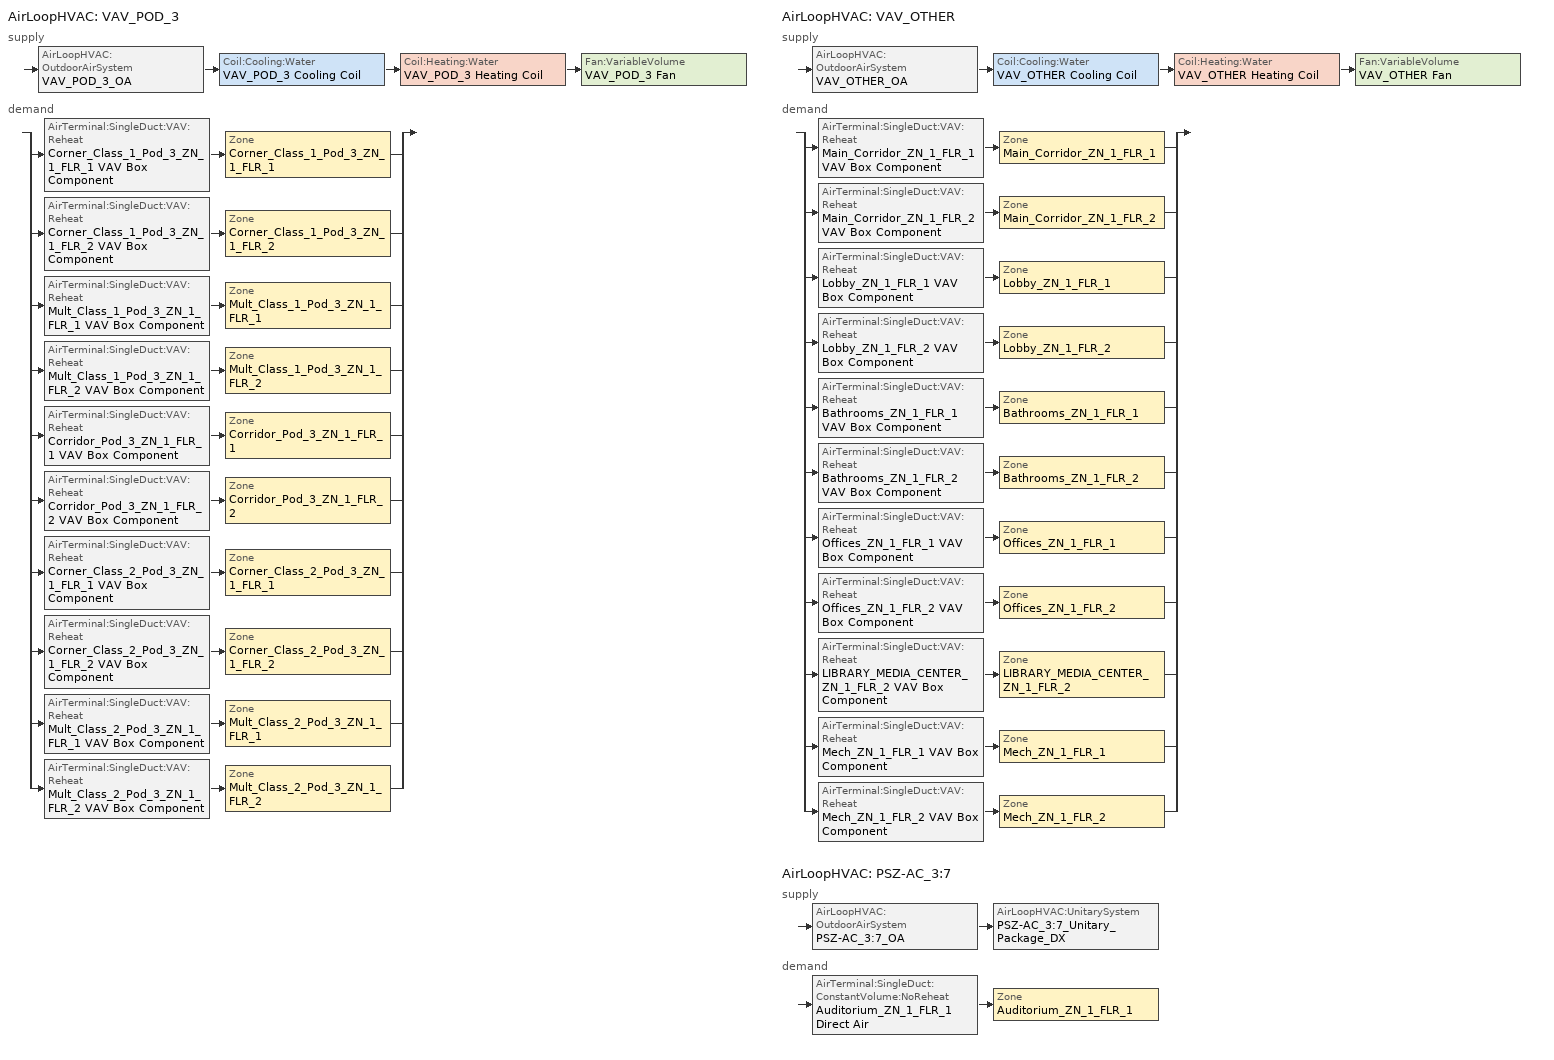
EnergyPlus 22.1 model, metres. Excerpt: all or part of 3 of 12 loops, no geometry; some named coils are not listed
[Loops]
AirLoopHVAC 'VAV_POD_3'
 supply: AirLoopHVAC:OutdoorAirSystem 'VAV_POD_3_OA' > Coil:Cooling:Water 'VAV_POD_3 Cooling Coil' > Coil:Heating:Water 'VAV_POD_3 Heating Coil' > Fan:VariableVolume 'VAV_POD_3 Fan'
 demand: split
  | AirTerminal:SingleDuct:VAV:Reheat 'Corner_Class_1_Pod_3_ZN_1_FLR_1 VAV Box Component' > Zone 'Corner_Class_1_Pod_3_ZN_1_FLR_1'
  | AirTerminal:SingleDuct:VAV:Reheat 'Corner_Class_1_Pod_3_ZN_1_FLR_2 VAV Box Component' > Zone 'Corner_Class_1_Pod_3_ZN_1_FLR_2'
  | AirTerminal:SingleDuct:VAV:Reheat 'Mult_Class_1_Pod_3_ZN_1_FLR_1 VAV Box Component' > Zone 'Mult_Class_1_Pod_3_ZN_1_FLR_1'
  | AirTerminal:SingleDuct:VAV:Reheat 'Mult_Class_1_Pod_3_ZN_1_FLR_2 VAV Box Component' > Zone 'Mult_Class_1_Pod_3_ZN_1_FLR_2'
  | AirTerminal:SingleDuct:VAV:Reheat 'Corridor_Pod_3_ZN_1_FLR_1 VAV Box Component' > Zone 'Corridor_Pod_3_ZN_1_FLR_1'
  | AirTerminal:SingleDuct:VAV:Reheat 'Corridor_Pod_3_ZN_1_FLR_2 VAV Box Component' > Zone 'Corridor_Pod_3_ZN_1_FLR_2'
  | AirTerminal:SingleDuct:VAV:Reheat 'Corner_Class_2_Pod_3_ZN_1_FLR_1 VAV Box Component' > Zone 'Corner_Class_2_Pod_3_ZN_1_FLR_1'
  | AirTerminal:SingleDuct:VAV:Reheat 'Corner_Class_2_Pod_3_ZN_1_FLR_2 VAV Box Component' > Zone 'Corner_Class_2_Pod_3_ZN_1_FLR_2'
  | AirTerminal:SingleDuct:VAV:Reheat 'Mult_Class_2_Pod_3_ZN_1_FLR_1 VAV Box Component' > Zone 'Mult_Class_2_Pod_3_ZN_1_FLR_1'
  | AirTerminal:SingleDuct:VAV:Reheat 'Mult_Class_2_Pod_3_ZN_1_FLR_2 VAV Box Component' > Zone 'Mult_Class_2_Pod_3_ZN_1_FLR_2'
AirLoopHVAC 'VAV_OTHER'
 supply: AirLoopHVAC:OutdoorAirSystem 'VAV_OTHER_OA' > Coil:Cooling:Water 'VAV_OTHER Cooling Coil' > Coil:Heating:Water 'VAV_OTHER Heating Coil' > Fan:VariableVolume 'VAV_OTHER Fan'
 demand: split
  | AirTerminal:SingleDuct:VAV:Reheat 'Main_Corridor_ZN_1_FLR_1 VAV Box Component' > Zone 'Main_Corridor_ZN_1_FLR_1'
  | AirTerminal:SingleDuct:VAV:Reheat 'Main_Corridor_ZN_1_FLR_2 VAV Box Component' > Zone 'Main_Corridor_ZN_1_FLR_2'
  | AirTerminal:SingleDuct:VAV:Reheat 'Lobby_ZN_1_FLR_1 VAV Box Component' > Zone 'Lobby_ZN_1_FLR_1'
  | AirTerminal:SingleDuct:VAV:Reheat 'Lobby_ZN_1_FLR_2 VAV Box Component' > Zone 'Lobby_ZN_1_FLR_2'
  | AirTerminal:SingleDuct:VAV:Reheat 'Bathrooms_ZN_1_FLR_1 VAV Box Component' > Zone 'Bathrooms_ZN_1_FLR_1'
  | AirTerminal:SingleDuct:VAV:Reheat 'Bathrooms_ZN_1_FLR_2 VAV Box Component' > Zone 'Bathrooms_ZN_1_FLR_2'
  | AirTerminal:SingleDuct:VAV:Reheat 'Offices_ZN_1_FLR_1 VAV Box Component' > Zone 'Offices_ZN_1_FLR_1'
  | AirTerminal:SingleDuct:VAV:Reheat 'Offices_ZN_1_FLR_2 VAV Box Component' > Zone 'Offices_ZN_1_FLR_2'
  | AirTerminal:SingleDuct:VAV:Reheat 'LIBRARY_MEDIA_CENTER_ZN_1_FLR_2 VAV Box Component' > Zone 'LIBRARY_MEDIA_CENTER_ZN_1_FLR_2'
  | AirTerminal:SingleDuct:VAV:Reheat 'Mech_ZN_1_FLR_1 VAV Box Component' > Zone 'Mech_ZN_1_FLR_1'
  | AirTerminal:SingleDuct:VAV:Reheat 'Mech_ZN_1_FLR_2 VAV Box Component' > Zone 'Mech_ZN_1_FLR_2'
AirLoopHVAC 'PSZ-AC_3:7'
 supply: AirLoopHVAC:OutdoorAirSystem 'PSZ-AC_3:7_OA' > AirLoopHVAC:UnitarySystem 'PSZ-AC_3:7_Unitary_Package_DX'
 demand: AirTerminal:SingleDuct:ConstantVolume:NoReheat 'Auditorium_ZN_1_FLR_1 Direct Air' > Zone 'Auditorium_ZN_1_FLR_1'
[DesignSpecification:OutdoorAir]
Name | Outdoor Air Method | Outdoor Air Flow per Person | Outdoor Air Flow per Zone Floor Area
SZ DSOA Corner_Class_1_Pod_3_ZN_1_FLR_1; SZ DSOA Corner_Class_1_Pod_3_ZN_1_FLR_2; SZ DSOA Mult_Class_1_Pod_3_ZN_1_FLR_1; SZ DSOA Mult_Class_1_Pod_3_ZN_1_FLR_2; SZ DSOA Corner_Class_2_Pod_3_ZN_1_FLR_1; SZ DSOA Corner_Class_2_Pod_3_ZN_1_FLR_2; SZ DSOA Mult_Class_2_Pod_3_ZN_1_FLR_1; SZ DSOA Mult_Class_2_Pod_3_ZN_1_FLR_2 | Sum | 0.00471947 | 0.000609599
SZ DSOA Corridor_Pod_3_ZN_1_FLR_1; SZ DSOA Corridor_Pod_3_ZN_1_FLR_2; SZ DSOA Main_Corridor_ZN_1_FLR_1; SZ DSOA Main_Corridor_ZN_1_FLR_2 | Flow/Area |  | 0.0003048
SZ DSOA Lobby_ZN_1_FLR_1; SZ DSOA Lobby_ZN_1_FLR_2 | Flow/Area |  | 0.000558799
SZ DSOA Bathrooms_ZN_1_FLR_1; SZ DSOA Bathrooms_ZN_1_FLR_2; SZ DSOA Mech_ZN_1_FLR_1; SZ DSOA Mech_ZN_1_FLR_2 | Flow/Area |  | 0
SZ DSOA Offices_ZN_1_FLR_1; SZ DSOA Offices_ZN_1_FLR_2 | Flow/Area |  | 0.0004318
SZ DSOA LIBRARY_MEDIA_CENTER_ZN_1_FLR_2 | Flow/Area |  | 0.000863599
SZ DSOA Auditorium_ZN_1_FLR_1 | Sum | 0.00235974 | 0.0003048
[DesignSpecification:ZoneAirDistribution] Zone Air Distribution Effectiveness in Cooling Mode=1; Zone Air Distribution Effectiveness in Heating Mode=1
Name | Minimum Zone Ventilation Efficiency
VAV_Zone_AirDistribution | 0.6
CM DSZAD Building
[Sizing:Zone] Zone Cooling Design Supply Air Temperature Input Method=SupplyAirTemperature; Zone Cooling Design Supply Air Temperature=12.8; Zone Heating Design Supply Air Temperature Input Method=SupplyAirTemperature; Zone Heating Design Supply Air Temperature=40; Zone Cooling Design Supply Air Humidity Ratio=0.0085; Zone Heating Design Supply Air Humidity Ratio=0.008; Cooling Design Air Flow Rate=0; Cooling Minimum Air Flow Fraction=0; Heating Design Air Flow Method=DesignDay; Heating Design Air Flow Rate=0
Name | Design Specification Outdoor Air Object | Cooling Design Air Flow Method | Design Specification Zone Air Distribution Object | Cooling Minimum Air Flow
Corner_Class_1_Pod_3_ZN_1_FLR_1 | SZ DSOA Corner_Class_1_Pod_3_ZN_1_FLR_1 | DesignDay | VAV_Zone_AirDistribution
Corner_Class_1_Pod_3_ZN_1_FLR_2 | SZ DSOA Corner_Class_1_Pod_3_ZN_1_FLR_2 | DesignDay | VAV_Zone_AirDistribution
Mult_Class_1_Pod_3_ZN_1_FLR_1 | SZ DSOA Mult_Class_1_Pod_3_ZN_1_FLR_1 | DesignDay | VAV_Zone_AirDistribution
Mult_Class_1_Pod_3_ZN_1_FLR_2 | SZ DSOA Mult_Class_1_Pod_3_ZN_1_FLR_2 | DesignDay | VAV_Zone_AirDistribution
Corridor_Pod_3_ZN_1_FLR_1 | SZ DSOA Corridor_Pod_3_ZN_1_FLR_1 | DesignDay | VAV_Zone_AirDistribution
Corridor_Pod_3_ZN_1_FLR_2 | SZ DSOA Corridor_Pod_3_ZN_1_FLR_2 | DesignDay | VAV_Zone_AirDistribution
Corner_Class_2_Pod_3_ZN_1_FLR_1 | SZ DSOA Corner_Class_2_Pod_3_ZN_1_FLR_1 | DesignDay | VAV_Zone_AirDistribution
Corner_Class_2_Pod_3_ZN_1_FLR_2 | SZ DSOA Corner_Class_2_Pod_3_ZN_1_FLR_2 | DesignDay | VAV_Zone_AirDistribution
Mult_Class_2_Pod_3_ZN_1_FLR_1 | SZ DSOA Mult_Class_2_Pod_3_ZN_1_FLR_1 | DesignDay | VAV_Zone_AirDistribution
Mult_Class_2_Pod_3_ZN_1_FLR_2 | SZ DSOA Mult_Class_2_Pod_3_ZN_1_FLR_2 | DesignDay | VAV_Zone_AirDistribution
Main_Corridor_ZN_1_FLR_1 | SZ DSOA Main_Corridor_ZN_1_FLR_1 | DesignDay | VAV_Zone_AirDistribution
Main_Corridor_ZN_1_FLR_2 | SZ DSOA Main_Corridor_ZN_1_FLR_2 | DesignDay | VAV_Zone_AirDistribution
Lobby_ZN_1_FLR_1 | SZ DSOA Lobby_ZN_1_FLR_1 | DesignDay | VAV_Zone_AirDistribution
Lobby_ZN_1_FLR_2 | SZ DSOA Lobby_ZN_1_FLR_2 | DesignDay | VAV_Zone_AirDistribution
Bathrooms_ZN_1_FLR_1 | SZ DSOA Bathrooms_ZN_1_FLR_1 | DesignDayWithLimit | VAV_Zone_AirDistribution | 0
Bathrooms_ZN_1_FLR_2 | SZ DSOA Bathrooms_ZN_1_FLR_2 | DesignDayWithLimit | VAV_Zone_AirDistribution | 0
Offices_ZN_1_FLR_1 | SZ DSOA Offices_ZN_1_FLR_1 | DesignDay | VAV_Zone_AirDistribution
Offices_ZN_1_FLR_2 | SZ DSOA Offices_ZN_1_FLR_2 | DesignDay | VAV_Zone_AirDistribution
LIBRARY_MEDIA_CENTER_ZN_1_FLR_2 | SZ DSOA LIBRARY_MEDIA_CENTER_ZN_1_FLR_2 | DesignDay | VAV_Zone_AirDistribution
Mech_ZN_1_FLR_1 | SZ DSOA Mech_ZN_1_FLR_1 | DesignDay | VAV_Zone_AirDistribution
Mech_ZN_1_FLR_2 | SZ DSOA Mech_ZN_1_FLR_2 | DesignDay | VAV_Zone_AirDistribution
Auditorium_ZN_1_FLR_1 | SZ DSOA Auditorium_ZN_1_FLR_1 | DesignDay
[Sizing:System] Type of Load to Size On=Sensible; Preheat Design Temperature=7; Preheat Design Humidity Ratio=0.008; Precool Design Temperature=12.8; Precool Design Humidity Ratio=0.008; Central Cooling Design Supply Air Temperature=12.8; Type of Zone Sum to Use=Coincident; 100 Outdoor Air in Cooling=No; 100 Outdoor Air in Heating=No; Central Cooling Design Supply Air Humidity Ratio=0.0085; Central Heating Design Supply Air Humidity Ratio=0.008; Cooling Supply Air Flow Rate Method=DesignDay; Cooling Supply Air Flow Rate=0; Heating Supply Air Flow Rate Method=DesignDay; Heating Supply Air Flow Rate=0; System Outdoor Air Method=ZoneSum
Name | Design Outdoor Air Flow Rate | Central Heating Maximum System Air Flow Ratio | Central Heating Design Supply Air Temperature | Zone Maximum Outdoor Air Fraction | Cooling Design Capacity Method | Cooling Design Capacity | Heating Design Capacity Method | Heating Design Capacity | Central Cooling Capacity Control Method
VAV_POD_3 | 7.5948 | 0.3 | 12.8
VAV_OTHER | 2.8193 | 0.3 | 12.8
PSZ-AC_3:7 | AUTOSIZE | 1 | 40 | 1 | CoolingDesignCapacity | autosize | HeatingDesignCapacity | autosize | OnOff
[ZoneControl:Thermostat] Control Type Schedule=Dual Zone Control Type Sched
Name | Zone or ZoneList | Control 1
Corner_Class_1_Pod_3_ZN_1_FLR_1 Thermostat | Corner_Class_1_Pod_3_ZN_1_FLR_1 | Corner_Class_1_Pod_3_ZN_1_FLR_1 Dual SP Control
Corner_Class_1_Pod_3_ZN_1_FLR_2 Thermostat | Corner_Class_1_Pod_3_ZN_1_FLR_2 | Corner_Class_1_Pod_3_ZN_1_FLR_2 Dual SP Control
Mult_Class_1_Pod_3_ZN_1_FLR_1 Thermostat | Mult_Class_1_Pod_3_ZN_1_FLR_1 | Mult_Class_1_Pod_3_ZN_1_FLR_1 Dual SP Control
Mult_Class_1_Pod_3_ZN_1_FLR_2 Thermostat | Mult_Class_1_Pod_3_ZN_1_FLR_2 | Mult_Class_1_Pod_3_ZN_1_FLR_2 Dual SP Control
Corridor_Pod_3_ZN_1_FLR_1 Thermostat | Corridor_Pod_3_ZN_1_FLR_1 | Corridor_Pod_3_ZN_1_FLR_1 Dual SP Control
Corridor_Pod_3_ZN_1_FLR_2 Thermostat | Corridor_Pod_3_ZN_1_FLR_2 | Corridor_Pod_3_ZN_1_FLR_2 Dual SP Control
Corner_Class_2_Pod_3_ZN_1_FLR_1 Thermostat | Corner_Class_2_Pod_3_ZN_1_FLR_1 | Corner_Class_2_Pod_3_ZN_1_FLR_1 Dual SP Control
Corner_Class_2_Pod_3_ZN_1_FLR_2 Thermostat | Corner_Class_2_Pod_3_ZN_1_FLR_2 | Corner_Class_2_Pod_3_ZN_1_FLR_2 Dual SP Control
Mult_Class_2_Pod_3_ZN_1_FLR_1 Thermostat | Mult_Class_2_Pod_3_ZN_1_FLR_1 | Mult_Class_2_Pod_3_ZN_1_FLR_1 Dual SP Control
Mult_Class_2_Pod_3_ZN_1_FLR_2 Thermostat | Mult_Class_2_Pod_3_ZN_1_FLR_2 | Mult_Class_2_Pod_3_ZN_1_FLR_2 Dual SP Control
Main_Corridor_ZN_1_FLR_1 Thermostat | Main_Corridor_ZN_1_FLR_1 | Main_Corridor_ZN_1_FLR_1 Dual SP Control
Main_Corridor_ZN_1_FLR_2 Thermostat | Main_Corridor_ZN_1_FLR_2 | Main_Corridor_ZN_1_FLR_2 Dual SP Control
Lobby_ZN_1_FLR_1 Thermostat | Lobby_ZN_1_FLR_1 | Lobby_ZN_1_FLR_1 Dual SP Control
Lobby_ZN_1_FLR_2 Thermostat | Lobby_ZN_1_FLR_2 | Lobby_ZN_1_FLR_2 Dual SP Control
Bathrooms_ZN_1_FLR_1 Thermostat | Bathrooms_ZN_1_FLR_1 | Bathrooms_ZN_1_FLR_1 Dual SP Control
Bathrooms_ZN_1_FLR_2 Thermostat | Bathrooms_ZN_1_FLR_2 | Bathrooms_ZN_1_FLR_2 Dual SP Control
Offices_ZN_1_FLR_1 Thermostat | Offices_ZN_1_FLR_1 | Offices_ZN_1_FLR_1 Dual SP Control
Offices_ZN_1_FLR_2 Thermostat | Offices_ZN_1_FLR_2 | Offices_ZN_1_FLR_2 Dual SP Control
LIBRARY_MEDIA_CENTER_ZN_1_FLR_2 Thermostat | LIBRARY_MEDIA_CENTER_ZN_1_FLR_2 | LIBRARY_MEDIA_CENTER_ZN_1_FLR_2 Dual SP Control
Mech_ZN_1_FLR_1 Thermostat | Mech_ZN_1_FLR_1 | Mech_ZN_1_FLR_1 Dual SP Control
Mech_ZN_1_FLR_2 Thermostat | Mech_ZN_1_FLR_2 | Mech_ZN_1_FLR_2 Dual SP Control
Auditorium_ZN_1_FLR_1 Thermostat | Auditorium_ZN_1_FLR_1 | Auditorium_ZN_1_FLR_1 Dual SP Control
[ThermostatSetpoint:DualSetpoint]
Name | Heating Setpoint Temperature Schedule | Cooling Setpoint Temperature Schedule
Corner_Class_1_Pod_3_ZN_1_FLR_1 Dual SP Control; Corner_Class_1_Pod_3_ZN_1_FLR_2 Dual SP Control; Mult_Class_1_Pod_3_ZN_1_FLR_1 Dual SP Control; Mult_Class_1_Pod_3_ZN_1_FLR_2 Dual SP Control; Corridor_Pod_3_ZN_1_FLR_1 Dual SP Control; Corridor_Pod_3_ZN_1_FLR_2 Dual SP Control; Corner_Class_2_Pod_3_ZN_1_FLR_1 Dual SP Control; Corner_Class_2_Pod_3_ZN_1_FLR_2 Dual SP Control; Mult_Class_2_Pod_3_ZN_1_FLR_1 Dual SP Control; Mult_Class_2_Pod_3_ZN_1_FLR_2 Dual SP Control; Main_Corridor_ZN_1_FLR_1 Dual SP Control; Main_Corridor_ZN_1_FLR_2 Dual SP Control; Lobby_ZN_1_FLR_1 Dual SP Control; Lobby_ZN_1_FLR_2 Dual SP Control; LIBRARY_MEDIA_CENTER_ZN_1_FLR_2 Dual SP Control; Auditorium_ZN_1_FLR_1 Dual SP Control | HTGSETP_SCH_YES_OPTIMUM | CLGSETP_SCH_YES_OPTIMUM
Bathrooms_ZN_1_FLR_1 Dual SP Control; Bathrooms_ZN_1_FLR_2 Dual SP Control; Mech_ZN_1_FLR_1 Dual SP Control; Mech_ZN_1_FLR_2 Dual SP Control | HTGSETP_SCH_Setback | CLGSETP_SCH_setup
Offices_ZN_1_FLR_1 Dual SP Control; Offices_ZN_1_FLR_2 Dual SP Control | HTGSETP_SCH_YES_OPTIMUM_w_SB | CLGSETP_SCH_YES_OPTIMUM_w_SB
[AirTerminal:SingleDuct:ConstantVolume:NoReheat]
Auditorium_ZN_1_FLR_1 Direct Air: Availability Schedule=Always_On; Maximum Air Flow Rate=AUTOSIZE
[AirTerminal:SingleDuct:VAV:Reheat] Availability Schedule=Always_On; Maximum Air Flow Rate=AUTOSIZE; Maximum Hot Water or Steam Flow Rate=AUTOSIZE; Minimum Hot Water or Steam Flow Rate=0; Convergence Tolerance=0.001; Damper Heating Action=ReverseWithLimits; Maximum Flow Fraction During Reheat=0.5; Maximum Reheat Air Temperature=40
Name | Zone Minimum Air Flow Input Method | Constant Minimum Air Flow Fraction | Reheat Coil | Minimum Air Flow Fraction Schedule
Corner_Class_1_Pod_3_ZN_1_FLR_1 VAV Box Component | Constant | 0.721 | Corner_Class_1_Pod_3_ZN_1_FLR_1 VAV Box Reheat Coil
Corner_Class_1_Pod_3_ZN_1_FLR_2 VAV Box Component | Constant | 0.571 | Corner_Class_1_Pod_3_ZN_1_FLR_2 VAV Box Reheat Coil
Mult_Class_1_Pod_3_ZN_1_FLR_1 VAV Box Component | Constant | 0.913 | Mult_Class_1_Pod_3_ZN_1_FLR_1 VAV Box Reheat Coil
Mult_Class_1_Pod_3_ZN_1_FLR_2 VAV Box Component | Constant | 0.649 | Mult_Class_1_Pod_3_ZN_1_FLR_2 VAV Box Reheat Coil
Corridor_Pod_3_ZN_1_FLR_1 VAV Box Component | Constant | 0.26 | Corridor_Pod_3_ZN_1_FLR_1 VAV Box Reheat Coil
Corridor_Pod_3_ZN_1_FLR_2 VAV Box Component | Constant | 0.216 | Corridor_Pod_3_ZN_1_FLR_2 VAV Box Reheat Coil
Corner_Class_2_Pod_3_ZN_1_FLR_1 VAV Box Component | Constant | 0.761 | Corner_Class_2_Pod_3_ZN_1_FLR_1 VAV Box Reheat Coil
Corner_Class_2_Pod_3_ZN_1_FLR_2 VAV Box Component | Constant | 0.608 | Corner_Class_2_Pod_3_ZN_1_FLR_2 VAV Box Reheat Coil
Mult_Class_2_Pod_3_ZN_1_FLR_1 VAV Box Component | Constant | 0.903 | Mult_Class_2_Pod_3_ZN_1_FLR_1 VAV Box Reheat Coil
Mult_Class_2_Pod_3_ZN_1_FLR_2 VAV Box Component | Constant | 0.722 | Mult_Class_2_Pod_3_ZN_1_FLR_2 VAV Box Reheat Coil
Main_Corridor_ZN_1_FLR_1 VAV Box Component | Constant | 0.31 | Main_Corridor_ZN_1_FLR_1 VAV Box Reheat Coil
Main_Corridor_ZN_1_FLR_2 VAV Box Component | Constant | 0.236 | Main_Corridor_ZN_1_FLR_2 VAV Box Reheat Coil
Lobby_ZN_1_FLR_1 VAV Box Component | Constant | 0.407 | Lobby_ZN_1_FLR_1 VAV Box Reheat Coil
Lobby_ZN_1_FLR_2 VAV Box Component | Constant | 0.298 | Lobby_ZN_1_FLR_2 VAV Box Reheat Coil
Bathrooms_ZN_1_FLR_1 VAV Box Component | Constant | 0.01 | Bathrooms_ZN_1_FLR_1 VAV Box Reheat Coil
Bathrooms_ZN_1_FLR_2 VAV Box Component | Constant | 0.01 | Bathrooms_ZN_1_FLR_2 VAV Box Reheat Coil
Offices_ZN_1_FLR_1 VAV Box Component | Scheduled |  | Offices_ZN_1_FLR_1 VAV Box Reheat Coil | Offices_ZN_1_FLR_1_MDP_Sch
Offices_ZN_1_FLR_2 VAV Box Component | Scheduled |  | Offices_ZN_1_FLR_2 VAV Box Reheat Coil | Offices_ZN_1_FLR_2_MDP_Sch
LIBRARY_MEDIA_CENTER_ZN_1_FLR_2 VAV Box Component | Constant | 0.319 | LIBRARY_MEDIA_CENTER_ZN_1_FLR_2 VAV Box Reheat Coil
Mech_ZN_1_FLR_1 VAV Box Component | Constant | 0.01 | Mech_ZN_1_FLR_1 VAV Box Reheat Coil
Mech_ZN_1_FLR_2 VAV Box Component | Constant | 0.01 | Mech_ZN_1_FLR_2 VAV Box Reheat Coil
[Zone equipment]
Corner_Class_1_Pod_3_ZN_1_FLR_1: Corner_Class_1_Pod_3_ZN_1_FLR_1 VAV Box Component
Corner_Class_1_Pod_3_ZN_1_FLR_2: Corner_Class_1_Pod_3_ZN_1_FLR_2 VAV Box Component
Mult_Class_1_Pod_3_ZN_1_FLR_1: Mult_Class_1_Pod_3_ZN_1_FLR_1 VAV Box Component
Mult_Class_1_Pod_3_ZN_1_FLR_2: Mult_Class_1_Pod_3_ZN_1_FLR_2 VAV Box Component
Corridor_Pod_3_ZN_1_FLR_1: Corridor_Pod_3_ZN_1_FLR_1 VAV Box Component
Corridor_Pod_3_ZN_1_FLR_2: Corridor_Pod_3_ZN_1_FLR_2 VAV Box Component
Corner_Class_2_Pod_3_ZN_1_FLR_1: Corner_Class_2_Pod_3_ZN_1_FLR_1 VAV Box Component
Corner_Class_2_Pod_3_ZN_1_FLR_2: Corner_Class_2_Pod_3_ZN_1_FLR_2 VAV Box Component
Mult_Class_2_Pod_3_ZN_1_FLR_1: Mult_Class_2_Pod_3_ZN_1_FLR_1 VAV Box Component
Mult_Class_2_Pod_3_ZN_1_FLR_2: Mult_Class_2_Pod_3_ZN_1_FLR_2 VAV Box Component
Main_Corridor_ZN_1_FLR_1: Main_Corridor_ZN_1_FLR_1 Exhaust Fan, Main_Corridor_ZN_1_FLR_1 VAV Box Component
Main_Corridor_ZN_1_FLR_2: Main_Corridor_ZN_1_FLR_2 Exhaust Fan, Main_Corridor_ZN_1_FLR_2 VAV Box Component
Lobby_ZN_1_FLR_1: Lobby_ZN_1_FLR_1 VAV Box Component
Lobby_ZN_1_FLR_2: Lobby_ZN_1_FLR_2 VAV Box Component
Bathrooms_ZN_1_FLR_1: Bathrooms_ZN_1_FLR_1 Exhaust Fan, Bathrooms_ZN_1_FLR_1 VAV Box Component
Bathrooms_ZN_1_FLR_2: Bathrooms_ZN_1_FLR_2 Exhaust Fan, Bathrooms_ZN_1_FLR_2 VAV Box Component
Offices_ZN_1_FLR_1: Offices_ZN_1_FLR_1 VAV Box Component
Offices_ZN_1_FLR_2: Offices_ZN_1_FLR_2 VAV Box Component
LIBRARY_MEDIA_CENTER_ZN_1_FLR_2: LIBRARY_MEDIA_CENTER_ZN_1_FLR_2 VAV Box Component
Mech_ZN_1_FLR_1: Mech_ZN_1_FLR_1 VAV Box Component
Mech_ZN_1_FLR_2: Mech_ZN_1_FLR_2 VAV Box Component
Auditorium_ZN_1_FLR_1: Auditorium_ZN_1_FLR_1 Direct Air
[Fan:SystemModel]
PSZ-AC_3:7_addAQ_Unitary_Package_fan: Availability Schedule=HVACOperationSchd; Design Maximum Air Flow Rate=autosize; Speed Control Method=Discrete; Electric Power Minimum Flow Rate Fraction=1; Design Pressure Rise=1018.41; Motor Efficiency=0.936; Motor In Air Stream Fraction=1; Design Electric Power Consumption=AUTOSIZE; Design Power Sizing Method=TotalEfficiencyAndPressure; Fan Total Efficiency=0.6084; Night Ventilation Mode Pressure Rise=1018.41; EndUse Subcategory=General; Number of Speeds=2; Speed 1 Flow Fraction=0.66; Speed 1 Electric Power Fraction=0.4; Speed 2 Flow Fraction=1; Speed 2 Electric Power Fraction=1
[Fan:VariableVolume] Availability Schedule=HVACOperationSchd; Fan Total Efficiency=0.61165; Pressure Rise=1389.42; Maximum Flow Rate=AUTOSIZE; Fan Power Minimum Flow Rate Input Method=Fraction; Fan Power Minimum Flow Fraction=0.25; Motor Efficiency=0.941; Motor In Airstream Fraction=1; Fan Power Coefficient 1=0.0408; Fan Power Coefficient 2=0.088; Fan Power Coefficient 3=-0.0729; Fan Power Coefficient 4=0.9437; Fan Power Coefficient 5=0
VAV_POD_3 Fan; VAV_OTHER Fan
[Fan:ZoneExhaust] Availability Schedule=Hours_of_operation; Maximum Flow Rate=0.283168; EndUse Subcategory=General
Name | Fan Total Efficiency | Pressure Rise | Balanced Exhaust Fraction Schedule
Main_Corridor_ZN_1_FLR_1 Exhaust Fan; Main_Corridor_ZN_1_FLR_2 Exhaust Fan | 1 | 1e-07
Bathrooms_ZN_1_FLR_1 Exhaust Fan | 0.385 | 125 | Bathrooms_ZN_1_FLR_1 Exhaust Fan Balanced Exhaust Fraction Schedule
Bathrooms_ZN_1_FLR_2 Exhaust Fan | 0.385 | 125 | Bathrooms_ZN_1_FLR_2 Exhaust Fan Balanced Exhaust Fraction Schedule
[Coil:Cooling:Water] Availability Schedule=Always_On; Design Water Flow Rate=Autosize; Design Air Flow Rate=Autosize; Design Inlet Water Temperature=Autosize; Design Inlet Air Temperature=Autosize; Design Outlet Air Temperature=Autosize; Design Inlet Air Humidity Ratio=Autosize; Design Outlet Air Humidity Ratio=Autosize; Type of Analysis=SimpleAnalysis; Heat Exchanger Configuration=CrossFlow
VAV_POD_3 Cooling Coil; VAV_OTHER Cooling Coil
[Coil:Cooling:DX:MultiSpeed]
PSZ-AC_3:7 Cooling Coil: Availability Schedule=Always_On; Condenser Type=AirCooled; Apply Part Load Fraction to Speeds Greater than 1=No; Apply Latent Degradation to Speeds Greater than 1=No; Maximum Outdoor DryBulb Temperature for Crankcase Heater Operation=10; Basin Heater Setpoint Temperature=2; Fuel Type=Electricity; Number of Speeds=2; Speed 1 Gross Rated Total Cooling Capacity=118557; Speed 1 Gross Rated Sensible Heat Ratio=0.70108; Speed 1 Gross Rated Cooling COP=3.46437; Speed 1 Rated Air Flow Rate=6.36571; Speed 1 Rated Evaporator Fan Power Per Volume Flow Rate=0; Speed 1 Total Cooling Capacity Function of Temperature Curve=LgDX_CapFT; Speed 1 Total Cooling Capacity Function of Flow Fraction Curve=LgDX_CapFF; Speed 1 Energy Input Ratio Function of Temperature Curve=LgDX_EIRFT; Speed 1 Energy Input Ratio Function of Flow Fraction Curve=LgDX_EIRFF; Speed 1 Part Load Fraction Correlation Curve=LgDX_PLR; Speed 1 Rated Waste Heat Fraction of Power Input=0.2; Speed 1 Evaporative Condenser Effectiveness=0.9; Speed 2 Gross Rated Total Cooling Capacity=237114; Speed 2 Gross Rated Sensible Heat Ratio=0.70108; Speed 2 Gross Rated Cooling COP=3.46437; Speed 2 Rated Air Flow Rate=9.54857; Speed 2 Rated Evaporator Fan Power Per Volume Flow Rate=0; Speed 2 Total Cooling Capacity Function of Temperature Curve=LgDX_CapFT; Speed 2 Total Cooling Capacity Function of Flow Fraction Curve=LgDX_CapFF; Speed 2 Energy Input Ratio Function of Temperature Curve=LgDX_EIRFT; Speed 2 Energy Input Ratio Function of Flow Fraction Curve=LgDX_EIRFF; Speed 2 Part Load Fraction Correlation Curve=LgDX_PLR; Speed 2 Rated Waste Heat Fraction of Power Input=0.2; Speed 2 Evaporative Condenser Effectiveness=0.9
[Coil:Heating:Water] Availability Schedule=Always_On; UFactor Times Area Value=AUTOSIZE; Maximum Water Flow Rate=AUTOSIZE; Performance Input Method=UFactorTimesAreaAndDesignWaterFlowRate; Rated Capacity=AUTOSIZE; Rated Inlet Water Temperature=60; Rated Inlet Air Temperature=2.8; Rated Outlet Water Temperature=48.89; Rated Outlet Air Temperature=12.8
VAV_POD_3 Heating Coil; VAV_OTHER Heating Coil
[Coil:Heating:Fuel]
PSZ-AC_3:7 Heating Coil: Availability Schedule=Always_On; Fuel Type=NaturalGas; Burner Efficiency=0.8505; Nominal Capacity=AUTOSIZE; Parasitic Electric Load=0; Parasitic Fuel Load=0
[HeatExchanger:AirToAir:SensibleAndLatent] Availability Schedule=Always_On; Nominal Supply Air Flow Rate=AUTOSIZE; Sensible Effectiveness at 100 Heating Air Flow=0.7; Latent Effectiveness at 100 Heating Air Flow=0.6; Sensible Effectiveness at 75 Heating Air Flow=0.7; Latent Effectiveness at 75 Heating Air Flow=0.6; Sensible Effectiveness at 100 Cooling Air Flow=0.75; Latent Effectiveness at 100 Cooling Air Flow=0.6; Sensible Effectiveness at 75 Cooling Air Flow=0.75; Latent Effectiveness at 75 Cooling Air Flow=0.6; Supply Air Outlet Temperature Control=Yes; Heat Exchanger Type=Rotary; Frost Control Type=ExhaustOnly; Threshold Temperature=-23.3; Initial Defrost Time Fraction=0.167; Rate of Defrost Time Fraction Increase=1.44
Name | Nominal Electric Power
VAV_POD_3 OA Heat Recovery | 5499.269
VAV_OTHER OA Heat Recovery | 2072.85
PSZ-AC_3:7 OA Heat Recovery | 2966.94
[AirLoopHVAC:UnitarySystem]
PSZ-AC_3:7_Unitary_Package_DX: Control Type=Load; Controlling Zone or Thermostat Location=Auditorium_ZN_1_FLR_1; Dehumidification Control Type=None; Availability Schedule=Always_On; Supply Fan=PSZ-AC_3:7_addAQ_Unitary_Package_fan; Fan Placement=DrawThrough; Supply Air Fan Operating Mode Schedule=HVACOperationSchd; Heating Coil=PSZ-AC_3:7 Heating Coil; DX Heating Coil Sizing Ratio=1; Cooling Coil=PSZ-AC_3:7 Cooling Coil; Use DOAS DX Cooling Coil=No; Minimum Supply Air Temperature=2; Latent Load Control=SensibleOnlyLoadControl; Cooling Supply Air Flow Rate Method=SupplyAirFlowRate; Cooling Supply Air Flow Rate=AUTOSIZE; Heating Supply Air Flow Rate Method=SupplyAirFlowRate; Heating Supply Air Flow Rate=AUTOSIZE; No Load Supply Air Flow Rate Method=SupplyAirFlowRate; No Load Supply Air Flow Rate=AUTOSIZE; Maximum Supply Air Temperature=AUTOSIZE; Design Specification Multispeed Object=PSZ-AC_3:7_Unitary_Package_DX_Perf
[UnitarySystemPerformance:Multispeed]
PSZ-AC_3:7_Unitary_Package_DX_Perf: Number of Speeds for Heating=2; Number of Speeds for Cooling=2; Single Mode Operation=No; No Load Supply Air Flow Rate Ratio=0.66; Heating Speed 1 Supply Air Flow Ratio=0.66; Cooling Speed 1 Supply Air Flow Ratio=0.66; Heating Speed 2 Supply Air Flow Ratio=1; Cooling Speed 2 Supply Air Flow Ratio=1
[Controller:WaterCoil] Control Variable=Temperature; Actuator Variable=FLOW; Maximum Actuated Flow=AUTOSIZE; Minimum Actuated Flow=0
Name | Action | Controller Convergence Tolerance
VAV_POD_3_CoolC_Controller; VAV_OTHER_CoolC_Controller | REVERSE
VAV_POD_3_HeatC_Controller; VAV_OTHER_HeatC_Controller | NORMAL | 0.0001
[Controller:OutdoorAir] Minimum Outdoor Air Flow Rate=0; Maximum Outdoor Air Flow Rate=AUTOSIZE; Economizer Control Type=DifferentialDryBulb; Economizer Control Action Type=ModulateFlow; Lockout Type=LockoutWithHeating; Minimum Limit Type=FixedMinimum; Minimum Outdoor Air Schedule=MinOA_MotorizedDamper_Sched; Heat Recovery Bypass Control Type=BypassWhenOAFlowGreaterThanMinimum
Name | Maximum Fraction of Outdoor Air Schedule | Mechanical Ventilation Controller
VAV_POD_3_OA_Controller | VAV_POD_3 Max OA Fraction | VAV_POD_3_DCV
VAV_OTHER_OA_Controller | VAV_OTHER Max OA Fraction | VAV_OTHER_DCV
PSZ-AC_3:7_OA_Controller |  | Auditorium_ZN_1_FLR_1_DCV
[Controller:MechanicalVentilation] Availability Schedule=MinOA_MotorizedDamper_Sched; Demand Controlled Ventilation=Yes; Design Specification Zone Air Distribution Object Name 1=CM DSZAD Building
Name | System Outdoor Air Method | Zone or ZoneList 1 | Design Specification Outdoor Air Object Name 1 | Zone or ZoneList 2 | Design Specification Outdoor Air Object Name 2 | Design Specification Zone Air Distribution Object Name 2 | Zone or ZoneList 3 | Design Specification Outdoor Air Object Name 3 | Design Specification Zone Air Distribution Object Name 3 | Zone or ZoneList 4 | Design Specification Outdoor Air Object Name 4 | Design Specification Zone Air Distribution Object Name 4 | Zone or ZoneList 5 | Design Specification Outdoor Air Object Name 5 | Design Specification Zone Air Distribution Object Name 5 | Zone or ZoneList 6 | Design Specification Outdoor Air Object Name 6 | Design Specification Zone Air Distribution Object Name 6 | Zone or ZoneList 7 | Design Specification Outdoor Air Object Name 7 | Design Specification Zone Air Distribution Object Name 7 | Zone or ZoneList 8 | Design Specification Outdoor Air Object Name 8 | Design Specification Zone Air Distribution Object Name 8 | Zone or ZoneList 9 | Design Specification Outdoor Air Object Name 9 | Design Specification Zone Air Distribution Object Name 9 | Zone or ZoneList 10 | Design Specification Outdoor Air Object Name 10 | Design Specification Zone Air Distribution Object Name 10 | Zone or ZoneList 11 | Design Specification Outdoor Air Object Name 11 | Design Specification Zone Air Distribution Object Name 11
VAV_POD_3_DCV | Standard62.1VentilationRateProcedure | Corner_Class_1_Pod_3_ZN_1_FLR_1 | SZ DSOA Corner_Class_1_Pod_3_ZN_1_FLR_1 | Corner_Class_1_Pod_3_ZN_1_FLR_2 | SZ DSOA Corner_Class_1_Pod_3_ZN_1_FLR_2 | CM DSZAD Building | Mult_Class_1_Pod_3_ZN_1_FLR_1 | SZ DSOA Mult_Class_1_Pod_3_ZN_1_FLR_1 | CM DSZAD Building | Mult_Class_1_Pod_3_ZN_1_FLR_2 | SZ DSOA Mult_Class_1_Pod_3_ZN_1_FLR_2 | CM DSZAD Building | Corridor_Pod_3_ZN_1_FLR_1 | SZ DSOA Corridor_Pod_3_ZN_1_FLR_1 | CM DSZAD Building | Corridor_Pod_3_ZN_1_FLR_2 | SZ DSOA Corridor_Pod_3_ZN_1_FLR_2 | CM DSZAD Building | Corner_Class_2_Pod_3_ZN_1_FLR_1 | SZ DSOA Corner_Class_2_Pod_3_ZN_1_FLR_1 | CM DSZAD Building | Corner_Class_2_Pod_3_ZN_1_FLR_2 | SZ DSOA Corner_Class_2_Pod_3_ZN_1_FLR_2 | CM DSZAD Building | Mult_Class_2_Pod_3_ZN_1_FLR_1 | SZ DSOA Mult_Class_2_Pod_3_ZN_1_FLR_1 | CM DSZAD Building | Mult_Class_2_Pod_3_ZN_1_FLR_2 | SZ DSOA Mult_Class_2_Pod_3_ZN_1_FLR_2 | CM DSZAD Building
VAV_OTHER_DCV | Standard62.1VentilationRateProcedure | Main_Corridor_ZN_1_FLR_1 | SZ DSOA Main_Corridor_ZN_1_FLR_1 | Main_Corridor_ZN_1_FLR_2 | SZ DSOA Main_Corridor_ZN_1_FLR_2 | CM DSZAD Building | Lobby_ZN_1_FLR_1 | SZ DSOA Lobby_ZN_1_FLR_1 | CM DSZAD Building | Lobby_ZN_1_FLR_2 | SZ DSOA Lobby_ZN_1_FLR_2 | CM DSZAD Building | Bathrooms_ZN_1_FLR_1 | SZ DSOA Bathrooms_ZN_1_FLR_1 | CM DSZAD Building | Bathrooms_ZN_1_FLR_2 | SZ DSOA Bathrooms_ZN_1_FLR_2 | CM DSZAD Building | Offices_ZN_1_FLR_1 | SZ DSOA Offices_ZN_1_FLR_1 | CM DSZAD Building | Offices_ZN_1_FLR_2 | SZ DSOA Offices_ZN_1_FLR_2 | CM DSZAD Building | LIBRARY_MEDIA_CENTER_ZN_1_FLR_2 | SZ DSOA LIBRARY_MEDIA_CENTER_ZN_1_FLR_2 | CM DSZAD Building | Mech_ZN_1_FLR_1 | SZ DSOA Mech_ZN_1_FLR_1 | CM DSZAD Building | Mech_ZN_1_FLR_2 | SZ DSOA Mech_ZN_1_FLR_2 | CM DSZAD Building
Auditorium_ZN_1_FLR_1_DCV | ZoneSum | Auditorium_ZN_1_FLR_1 | SZ DSOA Auditorium_ZN_1_FLR_1
[AirLoopHVAC] Design Supply Air Flow Rate=AUTOSIZE
VAV_POD_3; VAV_OTHER; PSZ-AC_3:7
[EnergyManagementSystem:Sensor]
Name | OutputVariable or OutputMeter Index Key | OutputVariable or OutputMeter
cCL1_Pod_3_ZN_1_FLR_1_LSr | Corner_Class_1_Pod_3_ZN_1_FLR_1 | Zone Lights Electricity Rate
cCL1_Pod_3_ZN_1_FLR_1_OSr | Corner_Class_1_Pod_3_ZN_1_FLR_1 | People Occupant Count
mCl1_Pod_3_ZN_1_FLR_1_LSr | Mult_Class_1_Pod_3_ZN_1_FLR_1 | Zone Lights Electricity Rate
mCl1_Pod_3_ZN_1_FLR_1_OSr | Mult_Class_1_Pod_3_ZN_1_FLR_1 | People Occupant Count
cPOD3_ZN_1_FLR_1_LSr | Corridor_Pod_3_ZN_1_FLR_1 | Zone Lights Electricity Rate
cCL2_Pod_3_ZN_1_FLR_1_LSr | Corner_Class_2_Pod_3_ZN_1_FLR_1 | Zone Lights Electricity Rate
cCL2_Pod_3_ZN_1_FLR_1_OSr | Corner_Class_2_Pod_3_ZN_1_FLR_1 | People Occupant Count
mCl2_Pod_3_ZN_1_FLR_1_LSr | Mult_Class_2_Pod_3_ZN_1_FLR_1 | Zone Lights Electricity Rate
mCl2_Pod_3_ZN_1_FLR_1_OSr | Mult_Class_2_Pod_3_ZN_1_FLR_1 | People Occupant Count
AUDITORIUM_ZN_1_FLR_1_LSr | AUDITORIUM_ZN_1_FLR_1 | Zone Lights Electricity Rate
AUDITORIUM_ZN_1_FLR_1_OSr | AUDITORIUM_ZN_1_FLR_1 | People Occupant Count
Main_Corridor_ZN_1_FLR_1_LSr | Main_Corridor_ZN_1_FLR_1 | Zone Lights Electricity Rate
Lobby_ZN_1_FLR_1_LSr | Lobby_ZN_1_FLR_1 | Zone Lights Electricity Rate
Mech_ZN_1_FLR_1_LSr | Mech_ZN_1_FLR_1 | Zone Lights Electricity Rate
BATHROOMS_ZN_1_FLR_1_LSr | BATHROOMS_ZN_1_FLR_1 | Zone Lights Electricity Rate
Offices_ZN_1_FLR_1_LSr | Offices_ZN_1_FLR_1 | Zone Lights Electricity Rate
Offices_ZN_1_FLR_1_OSr | Offices_ZN_1_FLR_1 | People Occupant Count
cCL1_Pod_3_ZN_1_FLR_2_LSr | Corner_Class_1_Pod_3_ZN_1_FLR_2 | Zone Lights Electricity Rate
cCL1_Pod_3_ZN_1_FLR_2_OSr | Corner_Class_1_Pod_3_ZN_1_FLR_2 | People Occupant Count
mCl1_Pod_3_ZN_1_FLR_2_LSr | Mult_Class_1_Pod_3_ZN_1_FLR_2 | Zone Lights Electricity Rate
mCl1_Pod_3_ZN_1_FLR_2_OSr | Mult_Class_1_Pod_3_ZN_1_FLR_2 | People Occupant Count
cPOD3_ZN_1_FLR_2_LSr | Corridor_Pod_3_ZN_1_FLR_2 | Zone Lights Electricity Rate
cCL2_Pod_3_ZN_1_FLR_2_LSr | Corner_Class_2_Pod_3_ZN_1_FLR_2 | Zone Lights Electricity Rate
cCL2_Pod_3_ZN_1_FLR_2_OSr | Corner_Class_2_Pod_3_ZN_1_FLR_2 | People Occupant Count
mCl2_Pod_3_ZN_1_FLR_2_LSr | Mult_Class_2_Pod_3_ZN_1_FLR_2 | Zone Lights Electricity Rate
mCl2_Pod_3_ZN_1_FLR_2_OSr | Mult_Class_2_Pod_3_ZN_1_FLR_2 | People Occupant Count
Main_Corridor_ZN_1_FLR_2_LSr | Main_Corridor_ZN_1_FLR_2 | Zone Lights Electricity Rate
Lobby_ZN_1_FLR_2_LSr | Lobby_ZN_1_FLR_2 | Zone Lights Electricity Rate
Mech_ZN_1_FLR_2_LSr | Mech_ZN_1_FLR_2 | Zone Lights Electricity Rate
BATHROOMS_ZN_1_FLR_2_LSr | BATHROOMS_ZN_1_FLR_2 | Zone Lights Electricity Rate
Offices_ZN_1_FLR_2_LSr | Offices_ZN_1_FLR_2 | Zone Lights Electricity Rate
Offices_ZN_1_FLR_2_OSr | Offices_ZN_1_FLR_2 | People Occupant Count
LMC_ZN_1_FLR_2_LSr | Library_Media_Center_ZN_1_FLR_2 | Zone Lights Electricity Rate
LMC_ZN_1_FLR_2_OSr | Library_Media_Center_ZN_1_FLR_2 | People Occupant Count
vav_pod_3_OA_VRP | VAV_POD_3 | Air System Outdoor Air Mechanical Ventilation Requested Mass Flow Rate
vav_pod_3_OA | VAV_POD_3 | Air System Outdoor Air Mass Flow Rate
vav_pod_3_SUPPLY_FLOW | VAV_POD_3_OA-VAV_POD_3_CoolCNode | System Node Standard Density Volume Flow Rate
vav_other_OA_VRP | VAV_OTHER | Air System Outdoor Air Mechanical Ventilation Requested Mass Flow Rate
vav_other_OA | VAV_OTHER | Air System Outdoor Air Mass Flow Rate
vav_other_SUPPLY_FLOW | VAV_OTHER_OA-VAV_OTHER_CoolCNode | System Node Standard Density Volume Flow Rate
[EnergyManagementSystem:Program]
SET_mCl1_Pod_3_ZN_1_FLR_2_Light_EMS_Program: SET mCl1_Pod_3_ZN_1_FLR_2_LSr_IP=0.093*mCl1_Pod_3_ZN_1_FLR_2_LSr/mCl1_Pod_3_ZN_1_FLR_2_Area; IF (mCl1_Pod_3_ZN_1_FLR_2_OSr <= 0) && (mCl1_Pod_3_ZN_1_FLR_2_LSr_IP >= 0.02); SET mCl1_Pod_3_ZN_1_FLR_2_LAr = 0.02*mCl1_Pod_3_ZN_1_FLR_2_Area/0.09290304; ELSE; SET mCl1_Pod_3_ZN_1_FLR_2_LAr = NULL; ENDIF
SET_cPOD3_ZN_1_FLR_2_Light_EMS_Program: SET cPOD3_ZN_1_FLR_2_LSr_IP=0.093*cPOD3_ZN_1_FLR_2_LSr/cPOD3_ZN_1_FLR_2_Area; IF (cPOD3_ZN_1_FLR_2_OSr <= 0) && (cPOD3_ZN_1_FLR_2_LSr_IP >= 0.02); SET cPOD3_ZN_1_FLR_2_LAr = 0.02*cPOD3_ZN_1_FLR_2_Area/0.09290304; ELSE; SET cPOD3_ZN_1_FLR_2_LAr = NULL; ENDIF
SET_cCL2_Pod_3_ZN_1_FLR_2_Light_EMS_Program: SET cCL2_Pod_3_ZN_1_FLR_2_LSr_IP=0.093*cCL2_Pod_3_ZN_1_FLR_2_LSr/cCL2_Pod_3_ZN_1_FLR_2_Area; IF (cCL2_Pod_3_ZN_1_FLR_2_OSr <= 0) && (cCL2_Pod_3_ZN_1_FLR_2_LSr_IP >= 0.02); SET cCL2_Pod_3_ZN_1_FLR_2_LAr = 0.02*cCL2_Pod_3_ZN_1_FLR_2_Area/0.09290304; ELSE; SET cCL2_Pod_3_ZN_1_FLR_2_LAr = NULL; ENDIF
SET_mCl2_Pod_3_ZN_1_FLR_2_Light_EMS_Program: SET mCl2_Pod_3_ZN_1_FLR_2_LSr_IP=0.093*mCl2_Pod_3_ZN_1_FLR_2_LSr/mCl2_Pod_3_ZN_1_FLR_2_Area; IF (mCl2_Pod_3_ZN_1_FLR_2_OSr <= 0) && (mCl2_Pod_3_ZN_1_FLR_2_LSr_IP >= 0.02); SET mCl2_Pod_3_ZN_1_FLR_2_LAr = 0.02*mCl2_Pod_3_ZN_1_FLR_2_Area/0.09290304; ELSE; SET mCl2_Pod_3_ZN_1_FLR_2_LAr = NULL; ENDIF
[EnergyManagementSystem:InternalVariable] Internal Data Type=Zone Floor Area
Name | Internal Data Index Key
cCL1_Pod_3_ZN_1_FLR_1_Area | Corner_Class_1_Pod_3_ZN_1_FLR_1
mCl1_Pod_3_ZN_1_FLR_1_Area | Mult_Class_1_Pod_3_ZN_1_FLR_1
cPOD3_ZN_1_FLR_1_Area | Corridor_Pod_3_ZN_1_FLR_1
cCL2_Pod_3_ZN_1_FLR_1_Area | Corner_Class_2_Pod_3_ZN_1_FLR_1
mCl2_Pod_3_ZN_1_FLR_1_Area | Mult_Class_2_Pod_3_ZN_1_FLR_1
AUDITORIUM_ZN_1_FLR_1_Area | AUDITORIUM_ZN_1_FLR_1
Main_Corridor_ZN_1_FLR_1_Area | Main_Corridor_ZN_1_FLR_1
Lobby_ZN_1_FLR_1_Area | Lobby_ZN_1_FLR_1
Mech_ZN_1_FLR_1_Area | Mech_ZN_1_FLR_1
BATHROOMS_ZN_1_FLR_1_Area | BATHROOMS_ZN_1_FLR_1
Offices_ZN_1_FLR_1_Area | Offices_ZN_1_FLR_1
cCL1_Pod_3_ZN_1_FLR_2_Area | Corner_Class_1_Pod_3_ZN_1_FLR_2
mCl1_Pod_3_ZN_1_FLR_2_Area | Mult_Class_1_Pod_3_ZN_1_FLR_2
cPOD3_ZN_1_FLR_2_Area | Corridor_Pod_3_ZN_1_FLR_2
cCL2_Pod_3_ZN_1_FLR_2_Area | Corner_Class_2_Pod_3_ZN_1_FLR_2
mCl2_Pod_3_ZN_1_FLR_2_Area | Mult_Class_2_Pod_3_ZN_1_FLR_2
Main_Corridor_ZN_1_FLR_2_Area | Main_Corridor_ZN_1_FLR_2
Lobby_ZN_1_FLR_2_Area | Lobby_ZN_1_FLR_2
Mech_ZN_1_FLR_2_Area | Mech_ZN_1_FLR_2
BATHROOMS_ZN_1_FLR_2_Area | BATHROOMS_ZN_1_FLR_2
Offices_ZN_1_FLR_2_Area | Offices_ZN_1_FLR_2
LMC_ZN_1_FLR_2_Area | Library_Media_Center_ZN_1_FLR_2
[SetpointManager:SingleZone:Heating]
SupAirTemp MngrAuditorium_ZN_1_FLR_1 - Htg: Control Variable=Temperature; Minimum Supply Air Temperature=10; Maximum Supply Air Temperature=50; Control Zone=Auditorium_ZN_1_FLR_1; Setpoint Node or NodeList=PSZ-AC_3:7 Supply Equipment Outlet Node
[SetpointManager:SingleZone:Cooling]
SupAirTemp MngrAuditorium_ZN_1_FLR_1 - Clg: Control Variable=Temperature; Minimum Supply Air Temperature=10; Maximum Supply Air Temperature=50; Control Zone=Auditorium_ZN_1_FLR_1; Setpoint Node or NodeList=PSZ-AC_3:7 Zone Equipment Inlet Node
[SetpointManager:MixedAir] Control Variable=Temperature
Name | Setpoint Node or NodeList
VAV_POD_3_CoolC SAT Manager | VAV_POD_3_CoolC-VAV_POD_3_HeatCNode
VAV_POD_3_HeatC MixedAir Manager | VAV_POD_3_HeatC-VAV_POD_3 FanNode
VAV_POD_3_OAMixed Air Temp Manager | VAV_POD_3_OA-VAV_POD_3_CoolCNode
VAV_OTHER_CoolC SAT Manager | VAV_OTHER_CoolC-VAV_OTHER_HeatCNode
VAV_OTHER_HeatC MixedAir Manager | VAV_OTHER_HeatC-VAV_OTHER FanNode
VAV_OTHER_OAMixed Air Temp Manager | VAV_OTHER_OA-VAV_OTHER_CoolCNode
PSZ-AC_3:7_OAMixed Air Temp Manager | PSZ-AC_3:7 Mixed Air Outlet
PSZ-AC_3:7_CoolC SAT Manager | PSZ-AC_3:7 Cooling Coil Outlet
PSZ-AC_3:7_HeatC MixedAir Manager | PSZ-AC_3:7 Heating Coil Outlet
[SetpointManager:OutdoorAirPretreat] Control Variable=Temperature; Minimum Setpoint Temperature=-99; Maximum Setpoint Temperature=99; Minimum Setpoint Humidity Ratio=1e-05; Maximum Setpoint Humidity Ratio=1
Name | Setpoint Node or NodeList
VAV_POD_3 Heat Exchanger Supply Air Temp Manager | VAV_POD_3 Heat Recovery Outlet Node
VAV_OTHER Heat Exchanger Supply Air Temp Manager | VAV_OTHER Heat Recovery Outlet Node
PSZ-AC_3:7 Heat Exchanger Supply Air Temp Manager | PSZ-AC_3:7 Heat Recovery Supply Outlet
[SetpointManager:Warmest] Control Variable=Temperature; Minimum Setpoint Temperature=12.8; Maximum Setpoint Temperature=15.6; Strategy=MaximumTemperature
Name | HVAC Air Loop | Setpoint Node or NodeList
VAV_POD_3 Supply Air Temperature Manager | VAV_POD_3 | VAV_POD_3 Supply Equipment Outlet Node
VAV_OTHER Supply Air Temperature Manager | VAV_OTHER | VAV_OTHER Supply Equipment Outlet Node
[Schedule:Compact]
ALWAYS_ON: Through: 12/31, For: AllDays, Until: 24:00, 1
Dual Zone Control Type Sched: Through: 12/31, For: AllDays, Until: 24:00, 4
Hours_of_operation; HVACOperationSchd; Bathrooms_ZN_1_FLR_1 Exhaust Fan Balanced Exhaust Fraction Schedule; Bathrooms_ZN_1_FLR_2 Exhaust Fan Balanced Exhaust Fraction Schedule: Through: 12/31, For: Weekdays SummerDesignDay WinterDesignDay, Until: 07:00, 0, Until: 21:00, 1, Until: 24:00, 0, For: WeekEnds Holidays AllOtherDays, Until: 24:00, 0
HTGSETP_SCH_YES_OPTIMUM: Through: 12/31, For: SummerDesignDay, Until: 24:00, 15.6, For: WinterDesignDay, Until: 24:00, 21, For: Weekdays, Until: 06:00, 15.6, Until: 07:00, 17.8, Until: 08:00, 20, Until: 21:00, 21, Until: 24:00, 15.6, For: WeekEnds Holidays AllOtherDays, Until: 24:00, 15.6
HTGSETP_SCH_Yes_Optimum_w_SB: Through: 12/31, For: Weekdays, Until: 01:00, 15.6, Until: 02:00, 15.6, Until: 03:00, 15.6, Until: 04:00, 15.6, Until: 05:00, 15.6, Until: 06:00, 15.6, Until: 07:00, 17.8, Until: 08:00, 20, Until: 09:00, 21, Until: 10:00, 21, Until: 11:00, 21, Until: 12:00, 21, Until: 13:00, 20.4444, Until: 14:00, 21, Until: 15:00, 20.4444, Until: 16:00, 21, Until: 17:00, 21, Until: 18:00, 21, Until: 19:00, 21, Until: 20:00, 21, Until: 21:00, 21, Until: 22:00, 15.6, Until: 23:00, 15.6, Until: 24:00, 15.6, For: SummerDesignDay, Until: 24:00, 15.6, For: WinterDesignDay, Until: 24:00, 21, For: WeekEnds Holidays AllOtherDays, Until: 24:00, 15.6
HTGSETP_SCH_Setback: Through: 12/31, For: SummerDesignDay, Until: 24:00, 15.6, For: WinterDesignDay, Until: 24:00, 21, For: Weekdays, Until: 09:00, 15.6, Until: 21:00, 15.6, Until: 24:00, 15.6, For: WeekEnds Holidays AllOtherDays, Until: 24:00, 15.6
CLGSETP_SCH_YES_OPTIMUM: Through: 12/31, For: SummerDesignDay, Until: 24:00, 24, For: WinterDesignDay, Until: 24:00, 29.44, For: Weekdays, Until: 06:00, 29.44, Until: 07:00, 27.8, Until: 08:00, 25.6, Until: 21:00, 24, Until: 24:00, 29.44, For: WeekEnds Holidays AllOtherDays, Until: 24:00, 29.44
CLGSETP_SCH_Yes_Optimum_w_SB: Through: 12/31, For: Weekdays, Until: 01:00, 29.44, Until: 02:00, 29.44, Until: 03:00, 29.44, Until: 04:00, 29.44, Until: 05:00, 29.44, Until: 06:00, 29.44, Until: 07:00, 27.8, Until: 08:00, 25.6, Until: 09:00, 24, Until: 10:00, 24, Until: 11:00, 24, Until: 12:00, 24, Until: 13:00, 24.5556, Until: 14:00, 24, Until: 15:00, 24.5556, Until: 16:00, 24, Until: 17:00, 24, Until: 18:00, 24, Until: 19:00, 24, Until: 20:00, 24, Until: 21:00, 24, Until: 22:00, 29.44, Until: 23:00, 29.44, Until: 24:00, 29.44, For: SummerDesignDay, Until: 24:00, 24, For: WinterDesignDay, Until: 24:00, 29.44, For: WeekEnds Holidays AllOtherDays, Until: 24:00, 29.44
CLGSETP_SCH_Setup: Through: 12/31, For: SummerDesignDay, Until: 24:00, 24, For: WinterDesignDay, Until: 24:00, 29.44, For: Weekdays, Until: 24:00, 29.44, For: WeekEnds Holidays AllOtherDays, Until: 09:00, 29.44, Until: 19:00, 29.44, Until: 24:00, 29.44
MinOA_MotorizedDamper_Sched: Through: 12/31, For: Weekdays SummerDesignDay WinterDesignDay, Until: 08:00, 0, Until: 21:00, 1, Until: 24:00, 0, For: WeekEnds Holidays AllOtherDays, Until: 24:00, 0
Offices_ZN_1_FLR_1_MDP_Sch; Offices_ZN_1_FLR_2_MDP_Sch: Through: 6/30, For: Weekdays, Until: 01:00, 0.2, Until: 02:00, 0.2, Until: 03:00, 0.2, Until: 04:00, 0.2, Until: 05:00, 0.2, Until: 06:00, 0.2, Until: 07:00, 0.2, Until: 08:00, 0.2, Until: 09:00, 0.2, Until: 10:00, 0.2, Until: 11:00, 0.2, Until: 12:00, 0.2, Until: 13:00, 0, Until: 14:00, 0.2, Until: 15:00, 0, Until: 16:00, 0.2, Until: 17:00, 0.2, Until: 18:00, 0.2, Until: 19:00, 0.2, Until: 20:00, 0.2, Until: 21:00, 0.2, Until: 22:00, 0.2, Until: 23:00, 0.2, Until: 24:00, 0.2, For: AllOtherDays, Until: 24:00, 0.2, Through: 9/1, For: Weekdays, Until: 01:00, 0.2, Until: 02:00, 0.2, Until: 03:00, 0.2, Until: 04:00, 0.2, Until: 05:00, 0.2, Until: 06:00, 0.2, Until: 07:00, 0.2, Until: 08:00, 0.2, Until: 09:00, 0.2, Until: 10:00, 0.2, Until: 11:00, 0.2, Until: 12:00, 0, Until: 13:00, 0.2, Until: 14:00, 0.2, Until: 15:00, 0, Until: 16:00, 0.2, Until: 17:00, 0.2, Until: 18:00, 0.2, Until: 19:00, 0.2, Until: 20:00, 0.2, Until: 21:00, 0.2, Until: 22:00, 0.2, Until: 23:00, 0.2, Until: 24:00, 0.2, For: AllOtherDays, Until: 24:00, 0.2, Through: 12/31, For: Weekdays, Until: 01:00, 0.2, Until: 02:00, 0.2, Until: 03:00, 0.2, Until: 04:00, 0.2, Until: 05:00, 0.2, Until: 06:00, 0.2, Until: 07:00, 0.2, Until: 08:00, 0.2, Until: 09:00, 0.2, Until: 10:00, 0.2, Until: 11:00, 0.2, Until: 12:00, 0.2, Until: 13:00, 0, Until: 14:00, 0.2, Until: 15:00, 0, Until: 16:00, 0.2, Until: 17:00, 0.2, Until: 18:00, 0.2, Until: 19:00, 0.2, Until: 20:00, 0.2, Until: 21:00, 0.2, Until: 22:00, 0.2, Until: 23:00, 0.2, Until: 24:00, 0.2, For: AllOtherDays, Until: 24:00, 0.2
[Schedule:Constant] Hourly Value=1
VAV_POD_3 Max OA Fraction; VAV_OTHER Max OA Fraction
[Curve:Quadratic]
Name | Coefficient1 Constant | Coefficient2 x | Coefficient3 x2 | Minimum Value of x | Maximum Value of x
LgDX_CapFF | 0.77136 | 0.34053 | -0.11088 | 0.75918 | 1.13877
LgDX_EIRFF | 1.2055 | -0.32953 | 0.12308 | 0.75918 | 1.13877
LgDX_PLR | 0.771 | 0.229 | 0 | 0 | 1
[Curve:Biquadratic] Minimum Value of x=17; Maximum Value of x=22; Minimum Value of y=29; Maximum Value of y=46
Name | Coefficient1 Constant | Coefficient2 x | Coefficient3 x2 | Coefficient4 y | Coefficient5 y2 | Coefficient6 xy
LgDX_CapFT | 0.42415 | 0.04426 | -0.00042 | 0.00333 | -8e-05 | -0.00021
LgDX_EIRFT | 1.23649 | -0.02431 | 0.00057 | -0.01434 | 0.00063 | -0.00038
